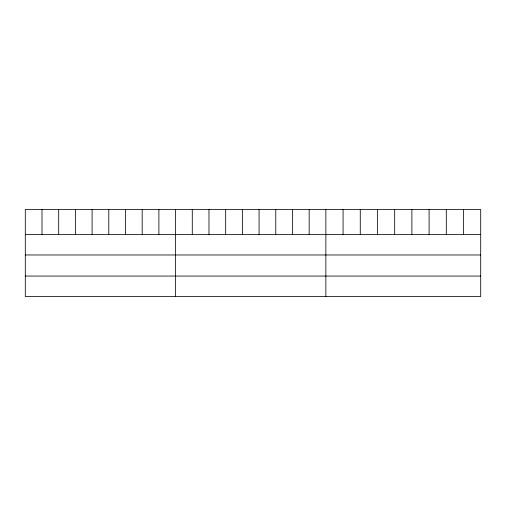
<?xml version="1.0" encoding="UTF-8"?>
<svg xmlns="http://www.w3.org/2000/svg" width="506" height="506" viewBox="0 0 506 506"><rect width="100%" height="100%" fill="white"/><g stroke="black" fill="none" stroke-linecap="round" stroke-linejoin="round"><path stroke-width="0.76" d="M480.7 234.512L480.7 296.529L25.3 296.529L25.3 209.471L480.7 209.471L480.7 234.512L25.3 234.512M25.3 254.973L480.7 254.973M25.3 276.061L480.7 276.061M463.496 209.471L463.496 234.512M446.292 209.471L446.292 234.512M429.088 209.471L429.088 234.512M411.884 209.471L411.884 234.512M394.68 209.471L394.68 234.512M377.476 209.471L377.476 234.512M360.272 209.471L360.272 234.512M343.068 209.471L343.068 234.512M325.864 209.471L325.864 296.529M309.166 209.471L309.166 234.512M292.468 209.471L292.468 234.512M275.77 209.471L275.77 234.512M259.072 209.471L259.072 234.512M242.374 209.471L242.374 234.512M225.676 209.471L225.676 234.512M208.978 209.471L208.978 234.512M192.28 209.471L192.28 234.512M175.582 209.471L175.582 296.529M158.884 209.471L158.884 234.512M142.186 209.471L142.186 234.512M125.488 209.471L125.488 234.512M108.79 209.471L108.79 234.512M92.092 209.471L92.092 234.512M75.394 209.471L75.394 234.512M58.696 209.471L58.696 234.512M41.998 209.471L41.998 234.512"/></g></svg>
